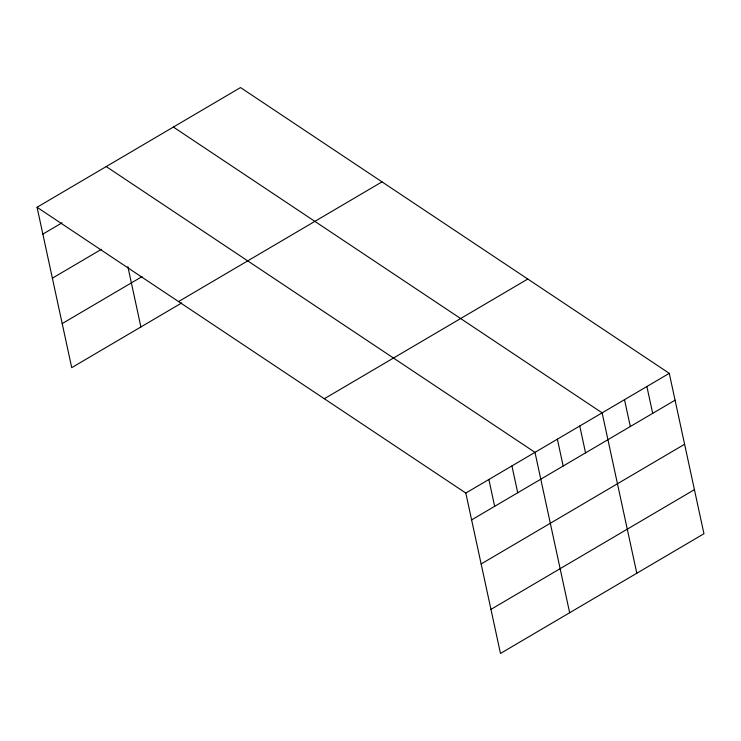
<?xml version="1.0" encoding="UTF-8"?>
<svg xmlns="http://www.w3.org/2000/svg" width="741" height="741" viewBox="0 0 741 741"><rect width="100%" height="100%" fill="white"/><g stroke="black" fill="none" stroke-linecap="round" stroke-linejoin="round"><path stroke-width="1.11" d="M37.05 207.267L240.519 87.558L669.271 373.344L703.95 533.733L500.481 653.442L465.811 493.052L37.05 207.267L71.729 367.656L181.777 302.902M42.858 234.11L62.068 222.8M52.379 278.181L101.387 249.346M62.198 323.585L142.077 276.588M178.544 301.578L382.004 181.869M324.317 398.741L527.787 279.033M465.811 493.052L669.271 373.344M471.609 519.895L675.079 400.186M481.141 563.966L684.601 444.257M490.959 609.371L694.419 489.662M173.375 127.063L602.127 412.848L636.806 573.238M106.232 166.568L534.983 452.353L569.662 612.742M646.893 386.515L652.691 413.358M624.515 399.686L630.313 426.52M579.749 426.019L585.547 452.862M557.371 439.191L563.169 466.024M511.929 465.922L517.727 492.765M488.865 479.492L494.673 506.335M127.869 266.667L140.901 326.948"/></g></svg>
